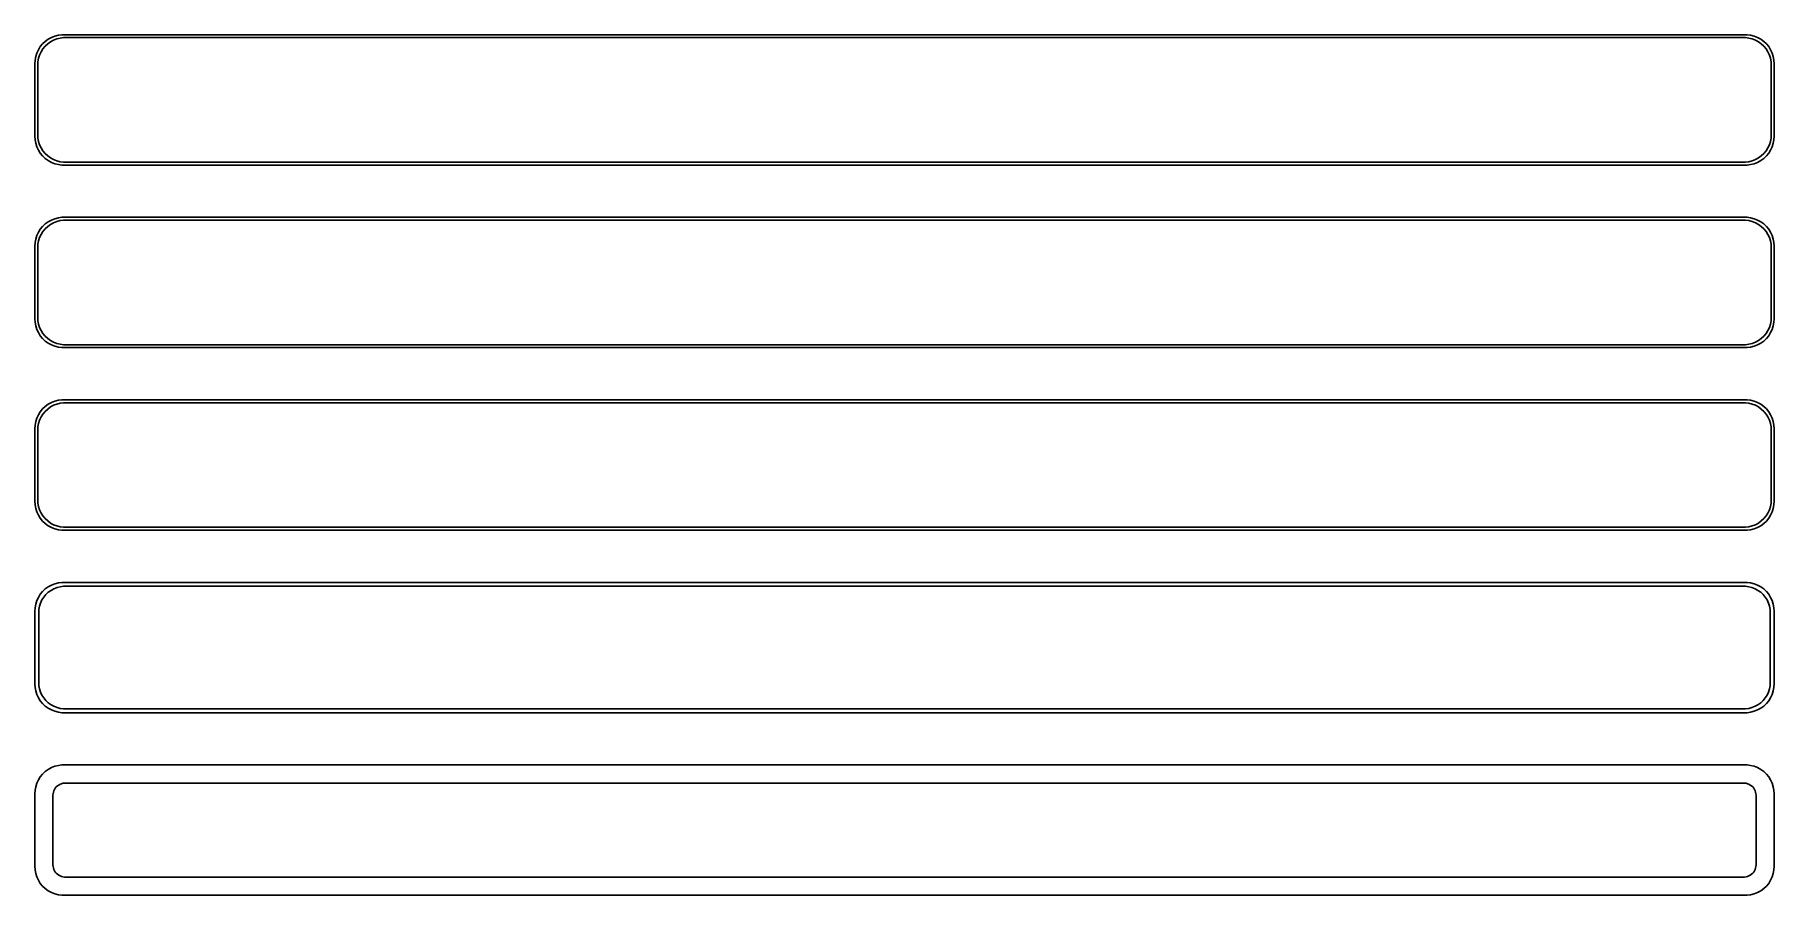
# Model space of a CAD drawing. Header units: metres. Extents: x -150 to 150, y 146 to 295.
import ezdxf

# ---------------------------------------------------------------- set-up
doc = ezdxf.new("R2010")
doc.units = ezdxf.units.M

msp = doc.modelspace()

# ---------------------------------------------------------------- linework, layer by layer
for p, q in [((-147.129, 294.274), (-147.679, 293.972)), ((-146.545, 294.505), (-147.129, 294.274)), ((-146.772, 293.798), (-146.218, 294.018)), ((-145.937, 294.661), (-146.545, 294.505)), ((-146.218, 294.018), (-145.64, 294.166)), ((-145.314, 294.74), (-145.937, 294.661)), ((-145.64, 294.166), (-145.048, 294.241)), ((145.314, 294.74), (-145.314, 294.74)), ((-145.048, 294.241), (145.048, 294.241)), ((145.048, 294.241), (145.64, 294.166)), ((145.937, 294.661), (145.314, 294.74)), ((145.64, 294.166), (146.218, 294.018)), ((146.545, 294.505), (145.937, 294.661)), ((146.218, 294.018), (146.772, 293.798)), ((147.129, 294.274), (146.545, 294.505)), ((147.679, 293.972), (147.129, 294.274)), ((-149.649, 291.591), (-149.843, 290.993)), ((-149.382, 292.159), (-149.649, 291.591)), ((-149.045, 292.689), (-149.382, 292.159)), ((-149.351, 290.681), (-149.166, 291.249)), ((-149.166, 291.249), (-148.912, 291.788)), ((-148.645, 293.173), (-149.045, 292.689)), ((-148.912, 291.788), (-148.593, 292.292)), ((-148.187, 293.603), (-148.645, 293.173)), ((-148.593, 292.292), (-148.213, 292.752)), ((-148.213, 292.752), (-147.778, 293.16)), ((-147.679, 293.972), (-148.187, 293.603)), ((-147.778, 293.16), (-147.295, 293.511)), ((-147.295, 293.511), (-146.772, 293.798)), ((146.772, 293.798), (147.295, 293.511)), ((147.295, 293.511), (147.778, 293.16)), ((148.187, 293.603), (147.679, 293.972)), ((147.778, 293.16), (148.213, 292.752)), ((148.645, 293.173), (148.187, 293.603)), ((148.213, 292.752), (148.593, 292.292)), ((148.593, 292.292), (148.912, 291.788)), ((149.045, 292.689), (148.645, 293.173)), ((148.912, 291.788), (149.166, 291.249)), ((149.382, 292.159), (149.045, 292.689)), ((149.166, 291.249), (149.351, 290.681)), ((149.649, 291.591), (149.382, 292.159)), ((149.843, 290.993), (149.649, 291.591)), ((-149.961, 290.377), (-150, 289.75)), ((-150, 289.75), (-150, 277.25)), ((-149.843, 290.993), (-149.961, 290.377)), ((-149.5, 289.5), (-149.463, 290.095)), ((-149.5, 277.5), (-149.5, 289.5)), ((-149.463, 290.095), (-149.351, 290.681)), ((149.351, 290.681), (149.463, 290.095)), ((149.463, 290.095), (149.5, 289.5)), ((149.5, 289.5), (149.5, 277.5)), ((149.961, 290.377), (149.843, 290.993)), ((150, 289.75), (149.961, 290.377)), ((150, 277.25), (150, 289.75)), ((-150, 277.25), (-149.961, 276.623)), ((-149.961, 276.623), (-149.843, 276.007)), ((-149.843, 276.007), (-149.649, 275.409)), ((-149.463, 276.905), (-149.5, 277.5)), ((-149.351, 276.319), (-149.463, 276.905)), ((-149.166, 275.751), (-149.351, 276.319)), ((149.351, 276.319), (149.166, 275.751)), ((149.463, 276.905), (149.351, 276.319)), ((149.5, 277.5), (149.463, 276.905)), ((149.649, 275.409), (149.843, 276.007)), ((149.843, 276.007), (149.961, 276.623)), ((149.961, 276.623), (150, 277.25)), ((-149.649, 275.409), (-149.382, 274.841)), ((-149.382, 274.841), (-149.045, 274.311)), ((-148.912, 275.212), (-149.166, 275.751)), ((-149.045, 274.311), (-148.645, 273.827)), ((-148.593, 274.708), (-148.912, 275.212)), ((-148.645, 273.827), (-148.187, 273.397)), ((-148.213, 274.248), (-148.593, 274.708)), ((-147.778, 273.84), (-148.213, 274.248)), ((-148.187, 273.397), (-147.679, 273.028)), ((-147.295, 273.489), (-147.778, 273.84)), ((-147.679, 273.028), (-147.129, 272.726)), ((-146.772, 273.202), (-147.295, 273.489)), ((-146.218, 272.982), (-146.772, 273.202)), ((146.772, 273.202), (146.218, 272.982)), ((147.295, 273.489), (146.772, 273.202)), ((147.129, 272.726), (147.679, 273.028)), ((147.778, 273.84), (147.295, 273.489)), ((147.679, 273.028), (148.187, 273.397)), ((148.213, 274.248), (147.778, 273.84)), ((148.187, 273.397), (148.645, 273.827)), ((148.593, 274.708), (148.213, 274.248)), ((148.912, 275.212), (148.593, 274.708)), ((148.645, 273.827), (149.045, 274.311)), ((149.166, 275.751), (148.912, 275.212)), ((149.045, 274.311), (149.382, 274.841)), ((149.382, 274.841), (149.649, 275.409)), ((-147.129, 272.726), (-146.545, 272.495)), ((-146.545, 272.495), (-145.937, 272.339)), ((-145.64, 272.834), (-146.218, 272.982)), ((-145.937, 272.339), (-145.314, 272.26)), ((-145.048, 272.759), (-145.64, 272.834)), ((-145.314, 272.26), (145.314, 272.26)), ((145.048, 272.759), (-145.048, 272.759)), ((145.64, 272.834), (145.048, 272.759)), ((145.314, 272.26), (145.937, 272.339)), ((146.218, 272.982), (145.64, 272.834)), ((145.937, 272.339), (146.545, 272.495)), ((146.545, 272.495), (147.129, 272.726)), ((-149.045, 261.189), (-149.382, 260.659)), ((-148.645, 261.673), (-149.045, 261.189)), ((-148.187, 262.103), (-148.645, 261.673)), ((-148.593, 260.792), (-148.213, 261.252)), ((-148.213, 261.252), (-147.778, 261.66)), ((-147.679, 262.472), (-148.187, 262.103)), ((-147.778, 261.66), (-147.295, 262.011)), ((-147.129, 262.774), (-147.679, 262.472)), ((-147.295, 262.011), (-146.772, 262.298)), ((-146.545, 263.005), (-147.129, 262.774)), ((-146.772, 262.298), (-146.218, 262.518)), ((-145.937, 263.161), (-146.545, 263.005)), ((-146.218, 262.518), (-145.64, 262.666)), ((-145.314, 263.24), (-145.937, 263.161)), ((-145.64, 262.666), (-145.048, 262.741)), ((145.314, 263.24), (-145.314, 263.24)), ((-145.048, 262.741), (145.048, 262.741)), ((145.048, 262.741), (145.64, 262.666)), ((145.937, 263.161), (145.314, 263.24)), ((145.64, 262.666), (146.218, 262.518)), ((146.545, 263.005), (145.937, 263.161)), ((146.218, 262.518), (146.772, 262.298)), ((147.129, 262.774), (146.545, 263.005)), ((146.772, 262.298), (147.295, 262.011)), ((147.679, 262.472), (147.129, 262.774)), ((147.295, 262.011), (147.778, 261.66)), ((148.187, 262.103), (147.679, 262.472)), ((147.778, 261.66), (148.213, 261.252)), ((148.645, 261.673), (148.187, 262.103)), ((148.213, 261.252), (148.593, 260.792)), ((149.045, 261.189), (148.645, 261.673)), ((149.382, 260.659), (149.045, 261.189)), ((-149.961, 258.877), (-150, 258.25)), ((-150, 258.25), (-150, 245.75)), ((-149.843, 259.493), (-149.961, 258.877)), ((-149.649, 260.091), (-149.843, 259.493)), ((-149.382, 260.659), (-149.649, 260.091)), ((-149.5, 258), (-149.463, 258.595)), ((-149.5, 246), (-149.5, 258)), ((-149.463, 258.595), (-149.351, 259.181)), ((-149.351, 259.181), (-149.166, 259.749)), ((-149.166, 259.749), (-148.912, 260.288)), ((-148.912, 260.288), (-148.593, 260.792)), ((148.593, 260.792), (148.912, 260.288)), ((148.912, 260.288), (149.166, 259.749)), ((149.166, 259.749), (149.351, 259.181)), ((149.351, 259.181), (149.463, 258.595)), ((149.649, 260.091), (149.382, 260.659)), ((149.463, 258.595), (149.5, 258)), ((149.5, 258), (149.5, 246)), ((149.843, 259.493), (149.649, 260.091)), ((149.961, 258.877), (149.843, 259.493)), ((150, 258.25), (149.961, 258.877)), ((150, 245.75), (150, 258.25)), ((-149.463, 245.405), (-149.5, 246)), ((149.5, 246), (149.463, 245.405)), ((-150, 245.75), (-149.961, 245.123)), ((-149.961, 245.123), (-149.843, 244.507)), ((-149.843, 244.507), (-149.649, 243.909)), ((-149.649, 243.909), (-149.382, 243.341)), ((-149.351, 244.819), (-149.463, 245.405)), ((-149.382, 243.341), (-149.045, 242.811)), ((-149.166, 244.251), (-149.351, 244.819)), ((-148.912, 243.712), (-149.166, 244.251)), ((-148.593, 243.208), (-148.912, 243.712)), ((-148.213, 242.748), (-148.593, 243.208)), ((148.593, 243.208), (148.213, 242.748)), ((148.912, 243.712), (148.593, 243.208)), ((149.166, 244.251), (148.912, 243.712)), ((149.045, 242.811), (149.382, 243.341)), ((149.351, 244.819), (149.166, 244.251)), ((149.463, 245.405), (149.351, 244.819)), ((149.382, 243.341), (149.649, 243.909)), ((149.649, 243.909), (149.843, 244.507)), ((149.843, 244.507), (149.961, 245.123)), ((149.961, 245.123), (150, 245.75)), ((-149.045, 242.811), (-148.645, 242.327)), ((-148.645, 242.327), (-148.187, 241.897)), ((-147.778, 242.34), (-148.213, 242.748)), ((-148.187, 241.897), (-147.679, 241.528)), ((-147.295, 241.989), (-147.778, 242.34)), ((-147.679, 241.528), (-147.129, 241.226)), ((-146.772, 241.702), (-147.295, 241.989)), ((-147.129, 241.226), (-146.545, 240.995)), ((-146.218, 241.482), (-146.772, 241.702)), ((-146.545, 240.995), (-145.937, 240.839)), ((-145.64, 241.334), (-146.218, 241.482)), ((-145.937, 240.839), (-145.314, 240.76)), ((-145.048, 241.259), (-145.64, 241.334)), ((-145.314, 240.76), (145.314, 240.76)), ((145.048, 241.259), (-145.048, 241.259)), ((145.64, 241.334), (145.048, 241.259)), ((145.314, 240.76), (145.937, 240.839)), ((146.218, 241.482), (145.64, 241.334)), ((145.937, 240.839), (146.545, 240.995)), ((146.772, 241.702), (146.218, 241.482)), ((146.545, 240.995), (147.129, 241.226)), ((147.295, 241.989), (146.772, 241.702)), ((147.129, 241.226), (147.679, 241.528)), ((147.778, 242.34), (147.295, 241.989)), ((147.679, 241.528), (148.187, 241.897)), ((148.213, 242.748), (147.778, 242.34)), ((148.187, 241.897), (148.645, 242.327)), ((148.645, 242.327), (149.045, 242.811)), ((-147.129, 231.274), (-147.679, 230.972)), ((-146.545, 231.505), (-147.129, 231.274)), ((-146.772, 230.798), (-146.218, 231.018)), ((-145.937, 231.661), (-146.545, 231.505)), ((-146.218, 231.018), (-145.64, 231.166)), ((-145.314, 231.74), (-145.937, 231.661)), ((-145.64, 231.166), (-145.048, 231.241)), ((145.314, 231.74), (-145.314, 231.74)), ((-145.048, 231.241), (145.048, 231.241)), ((145.048, 231.241), (145.64, 231.166)), ((145.937, 231.661), (145.314, 231.74)), ((145.64, 231.166), (146.218, 231.018)), ((146.545, 231.505), (145.937, 231.661)), ((146.218, 231.018), (146.772, 230.798)), ((147.129, 231.274), (146.545, 231.505)), ((147.679, 230.972), (147.129, 231.274)), ((-149.649, 228.591), (-149.843, 227.993)), ((-149.382, 229.159), (-149.649, 228.591)), ((-149.045, 229.689), (-149.382, 229.159)), ((-149.351, 227.681), (-149.166, 228.249)), ((-149.166, 228.249), (-148.912, 228.788)), ((-148.645, 230.173), (-149.045, 229.689)), ((-148.912, 228.788), (-148.593, 229.292)), ((-148.187, 230.603), (-148.645, 230.173)), ((-148.593, 229.292), (-148.213, 229.752)), ((-148.213, 229.752), (-147.778, 230.16)), ((-147.679, 230.972), (-148.187, 230.603)), ((-147.778, 230.16), (-147.295, 230.511)), ((-147.295, 230.511), (-146.772, 230.798)), ((146.772, 230.798), (147.295, 230.511)), ((147.295, 230.511), (147.778, 230.16)), ((148.187, 230.603), (147.679, 230.972)), ((147.778, 230.16), (148.213, 229.752)), ((148.645, 230.173), (148.187, 230.603)), ((148.213, 229.752), (148.593, 229.292)), ((148.593, 229.292), (148.912, 228.788)), ((149.045, 229.689), (148.645, 230.173)), ((148.912, 228.788), (149.166, 228.249)), ((149.382, 229.159), (149.045, 229.689)), ((149.166, 228.249), (149.351, 227.681)), ((149.649, 228.591), (149.382, 229.159)), ((149.843, 227.993), (149.649, 228.591)), ((-149.961, 227.377), (-150, 226.75)), ((-150, 226.75), (-150, 214.25)), ((-149.843, 227.993), (-149.961, 227.377)), ((-149.5, 226.5), (-149.463, 227.095)), ((-149.5, 214.5), (-149.5, 226.5)), ((-149.463, 227.095), (-149.351, 227.681)), ((149.351, 227.681), (149.463, 227.095)), ((149.463, 227.095), (149.5, 226.5)), ((149.5, 226.5), (149.5, 214.5)), ((149.961, 227.377), (149.843, 227.993)), ((150, 226.75), (149.961, 227.377)), ((150, 214.25), (150, 226.75)), ((-150, 214.25), (-149.961, 213.623)), ((-149.961, 213.623), (-149.843, 213.007)), ((-149.843, 213.007), (-149.649, 212.409)), ((-149.463, 213.905), (-149.5, 214.5)), ((-149.351, 213.319), (-149.463, 213.905)), ((-149.166, 212.751), (-149.351, 213.319)), ((149.351, 213.319), (149.166, 212.751)), ((149.463, 213.905), (149.351, 213.319)), ((149.5, 214.5), (149.463, 213.905)), ((149.649, 212.409), (149.843, 213.007)), ((149.843, 213.007), (149.961, 213.623)), ((149.961, 213.623), (150, 214.25)), ((-149.649, 212.409), (-149.382, 211.841)), ((-149.382, 211.841), (-149.045, 211.311)), ((-148.912, 212.212), (-149.166, 212.751)), ((-149.045, 211.311), (-148.645, 210.827)), ((-148.593, 211.708), (-148.912, 212.212)), ((-148.645, 210.827), (-148.187, 210.397)), ((-148.213, 211.248), (-148.593, 211.708)), ((-147.778, 210.84), (-148.213, 211.248)), ((-148.187, 210.397), (-147.679, 210.028)), ((-147.295, 210.489), (-147.778, 210.84)), ((-147.679, 210.028), (-147.129, 209.726)), ((-146.772, 210.202), (-147.295, 210.489)), ((-146.218, 209.982), (-146.772, 210.202)), ((146.772, 210.202), (146.218, 209.982)), ((147.295, 210.489), (146.772, 210.202)), ((147.129, 209.726), (147.679, 210.028)), ((147.778, 210.84), (147.295, 210.489)), ((147.679, 210.028), (148.187, 210.397)), ((148.213, 211.248), (147.778, 210.84)), ((148.187, 210.397), (148.645, 210.827)), ((148.593, 211.708), (148.213, 211.248)), ((148.912, 212.212), (148.593, 211.708)), ((148.645, 210.827), (149.045, 211.311)), ((149.166, 212.751), (148.912, 212.212)), ((149.045, 211.311), (149.382, 211.841)), ((149.382, 211.841), (149.649, 212.409)), ((-147.129, 209.726), (-146.545, 209.495)), ((-146.545, 209.495), (-145.937, 209.339)), ((-145.64, 209.834), (-146.218, 209.982)), ((-145.937, 209.339), (-145.314, 209.26)), ((-145.048, 209.759), (-145.64, 209.834)), ((-145.314, 209.26), (145.314, 209.26)), ((145.048, 209.759), (-145.048, 209.759)), ((145.64, 209.834), (145.048, 209.759)), ((145.314, 209.26), (145.937, 209.339)), ((146.218, 209.982), (145.64, 209.834)), ((145.937, 209.339), (146.545, 209.495)), ((146.545, 209.495), (147.129, 209.726)), ((-149.045, 198.189), (-149.382, 197.659)), ((-148.645, 198.673), (-149.045, 198.189)), ((-148.187, 199.103), (-148.645, 198.673)), ((-148.454, 197.691), (-148.088, 198.134)), ((-147.679, 199.472), (-148.187, 199.103)), ((-148.088, 198.134), (-147.668, 198.528)), ((-147.129, 199.774), (-147.679, 199.472)), ((-147.668, 198.528), (-147.203, 198.866)), ((-147.203, 198.866), (-146.699, 199.143)), ((-146.545, 200.005), (-147.129, 199.774)), ((-146.699, 199.143), (-146.165, 199.354)), ((-145.937, 200.161), (-146.545, 200.005)), ((-146.165, 199.354), (-145.608, 199.497)), ((-145.314, 200.24), (-145.937, 200.161)), ((-145.608, 199.497), (-145.037, 199.569)), ((145.314, 200.24), (-145.314, 200.24)), ((-145.037, 199.569), (145.037, 199.569)), ((145.037, 199.569), (145.608, 199.497)), ((145.937, 200.161), (145.314, 200.24)), ((145.608, 199.497), (146.165, 199.354)), ((146.545, 200.005), (145.937, 200.161)), ((146.165, 199.354), (146.699, 199.143)), ((147.129, 199.774), (146.545, 200.005)), ((146.699, 199.143), (147.203, 198.866)), ((147.679, 199.472), (147.129, 199.774)), ((147.203, 198.866), (147.668, 198.528)), ((147.668, 198.528), (148.088, 198.134)), ((148.187, 199.103), (147.679, 199.472)), ((148.088, 198.134), (148.454, 197.691)), ((148.645, 198.673), (148.187, 199.103)), ((149.045, 198.189), (148.645, 198.673)), ((149.382, 197.659), (149.045, 198.189)), ((-149.961, 195.877), (-150, 195.25)), ((-150, 195.25), (-150, 182.75)), ((-149.843, 196.493), (-149.961, 195.877)), ((-149.649, 197.091), (-149.843, 196.493)), ((-149.382, 197.659), (-149.649, 197.091)), ((-149.328, 195), (-149.292, 195.574)), ((-149.328, 183), (-149.328, 195)), ((-149.292, 195.574), (-149.185, 196.139)), ((-149.185, 196.139), (-149.007, 196.685)), ((-149.007, 196.685), (-148.762, 197.206)), ((-148.762, 197.206), (-148.454, 197.691)), ((148.454, 197.691), (148.762, 197.206)), ((148.762, 197.206), (149.007, 196.685)), ((149.007, 196.685), (149.185, 196.139)), ((149.185, 196.139), (149.292, 195.574)), ((149.292, 195.574), (149.328, 195)), ((149.328, 195), (149.328, 183)), ((149.649, 197.091), (149.382, 197.659)), ((149.843, 196.493), (149.649, 197.091)), ((149.961, 195.877), (149.843, 196.493)), ((150, 195.25), (149.961, 195.877)), ((150, 182.75), (150, 195.25)), ((-149.292, 182.426), (-149.328, 183)), ((149.328, 183), (149.292, 182.426)), ((-150, 182.75), (-149.961, 182.123)), ((-149.961, 182.123), (-149.843, 181.507)), ((-149.843, 181.507), (-149.649, 180.909)), ((-149.649, 180.909), (-149.382, 180.341)), ((-149.382, 180.341), (-149.045, 179.811)), ((-149.185, 181.861), (-149.292, 182.426)), ((-149.007, 181.315), (-149.185, 181.861)), ((-148.762, 180.794), (-149.007, 181.315)), ((-148.454, 180.309), (-148.762, 180.794)), ((-148.088, 179.866), (-148.454, 180.309)), ((148.454, 180.309), (148.088, 179.866)), ((148.762, 180.794), (148.454, 180.309)), ((149.007, 181.315), (148.762, 180.794)), ((149.185, 181.861), (149.007, 181.315)), ((149.045, 179.811), (149.382, 180.341)), ((149.292, 182.426), (149.185, 181.861)), ((149.382, 180.341), (149.649, 180.909)), ((149.649, 180.909), (149.843, 181.507)), ((149.843, 181.507), (149.961, 182.123)), ((149.961, 182.123), (150, 182.75)), ((-149.045, 179.811), (-148.645, 179.327)), ((-148.645, 179.327), (-148.187, 178.897)), ((-148.187, 178.897), (-147.679, 178.528)), ((-147.668, 179.472), (-148.088, 179.866)), ((-147.679, 178.528), (-147.129, 178.226)), ((-147.203, 179.134), (-147.668, 179.472)), ((-146.699, 178.857), (-147.203, 179.134)), ((-147.129, 178.226), (-146.545, 177.995)), ((-146.165, 178.646), (-146.699, 178.857)), ((-146.545, 177.995), (-145.937, 177.839)), ((-145.608, 178.503), (-146.165, 178.646)), ((-145.937, 177.839), (-145.314, 177.76)), ((-145.037, 178.431), (-145.608, 178.503)), ((-145.314, 177.76), (145.314, 177.76)), ((145.037, 178.431), (-145.037, 178.431)), ((145.608, 178.503), (145.037, 178.431)), ((145.314, 177.76), (145.937, 177.839)), ((146.165, 178.646), (145.608, 178.503)), ((145.937, 177.839), (146.545, 177.995)), ((146.699, 178.857), (146.165, 178.646)), ((146.545, 177.995), (147.129, 178.226)), ((147.203, 179.134), (146.699, 178.857)), ((147.129, 178.226), (147.679, 178.528)), ((147.668, 179.472), (147.203, 179.134)), ((148.088, 179.866), (147.668, 179.472)), ((147.679, 178.528), (148.187, 178.897)), ((148.187, 178.897), (148.645, 179.327)), ((148.645, 179.327), (149.045, 179.811)), ((-147.129, 168.274), (-147.679, 167.972)), ((-146.545, 168.505), (-147.129, 168.274)), ((-145.937, 168.661), (-146.545, 168.505)), ((-145.314, 168.74), (-145.937, 168.661)), ((145.314, 168.74), (-145.314, 168.74)), ((145.937, 168.661), (145.314, 168.74)), ((146.545, 168.505), (145.937, 168.661)), ((147.129, 168.274), (146.545, 168.505)), ((147.679, 167.972), (147.129, 168.274)), ((-149.649, 165.591), (-149.843, 164.993)), ((-149.382, 166.159), (-149.649, 165.591)), ((-149.045, 166.689), (-149.382, 166.159)), ((-148.645, 167.173), (-149.045, 166.689)), ((-148.187, 167.603), (-148.645, 167.173)), ((-147.679, 167.972), (-148.187, 167.603)), ((-146.288, 164.944), (-146.095, 165.125)), ((-146.095, 165.125), (-145.88, 165.281)), ((-145.88, 165.281), (-145.648, 165.409)), ((-145.648, 165.409), (-145.402, 165.506)), ((-145.402, 165.506), (-145.145, 165.572)), ((-145.145, 165.572), (-144.882, 165.605)), ((-144.882, 165.605), (144.882, 165.605)), ((144.882, 165.605), (145.145, 165.572)), ((145.145, 165.572), (145.402, 165.506)), ((145.402, 165.506), (145.648, 165.409)), ((145.648, 165.409), (145.88, 165.281)), ((145.88, 165.281), (146.095, 165.125)), ((146.095, 165.125), (146.288, 164.944)), ((148.187, 167.603), (147.679, 167.972)), ((148.645, 167.173), (148.187, 167.603)), ((149.045, 166.689), (148.645, 167.173)), ((149.382, 166.159), (149.045, 166.689)), ((149.649, 165.591), (149.382, 166.159)), ((149.843, 164.993), (149.649, 165.591)), ((-149.961, 164.377), (-150, 163.75)), ((-150, 163.75), (-150, 151.25)), ((-149.843, 164.993), (-149.961, 164.377)), ((-146.86, 163.5), (-146.843, 163.764)), ((-146.86, 151.5), (-146.86, 163.5)), ((-146.843, 163.764), (-146.793, 164.025)), ((-146.793, 164.025), (-146.711, 164.277)), ((-146.711, 164.277), (-146.599, 164.516)), ((-146.599, 164.516), (-146.457, 164.74)), ((-146.457, 164.74), (-146.288, 164.944)), ((146.288, 164.944), (146.457, 164.74)), ((146.457, 164.74), (146.599, 164.516)), ((146.599, 164.516), (146.711, 164.277)), ((146.711, 164.277), (146.793, 164.025)), ((146.793, 164.025), (146.843, 163.764)), ((146.843, 163.764), (146.86, 163.5)), ((146.86, 163.5), (146.86, 151.5)), ((149.961, 164.377), (149.843, 164.993)), ((150, 163.75), (149.961, 164.377)), ((150, 151.25), (150, 163.75)), ((-150, 151.25), (-149.961, 150.623)), ((-149.961, 150.623), (-149.843, 150.007)), ((-149.843, 150.007), (-149.649, 149.409)), ((-146.843, 151.236), (-146.86, 151.5)), ((-146.793, 150.975), (-146.843, 151.236)), ((-146.711, 150.723), (-146.793, 150.975)), ((-146.599, 150.484), (-146.711, 150.723)), ((-146.457, 150.26), (-146.599, 150.484)), ((-146.288, 150.056), (-146.457, 150.26)), ((-146.095, 149.875), (-146.288, 150.056)), ((146.288, 150.056), (146.095, 149.875)), ((146.457, 150.26), (146.288, 150.056)), ((146.599, 150.484), (146.457, 150.26)), ((146.711, 150.723), (146.599, 150.484)), ((146.793, 150.975), (146.711, 150.723)), ((146.843, 151.236), (146.793, 150.975)), ((146.86, 151.5), (146.843, 151.236)), ((149.649, 149.409), (149.843, 150.007)), ((149.843, 150.007), (149.961, 150.623)), ((149.961, 150.623), (150, 151.25)), ((-149.649, 149.409), (-149.382, 148.841)), ((-149.382, 148.841), (-149.045, 148.311)), ((-149.045, 148.311), (-148.645, 147.827)), ((-148.645, 147.827), (-148.187, 147.397)), ((-148.187, 147.397), (-147.679, 147.028)), ((-147.679, 147.028), (-147.129, 146.726)), ((-145.88, 149.719), (-146.095, 149.875)), ((-145.648, 149.591), (-145.88, 149.719)), ((-145.402, 149.494), (-145.648, 149.591)), ((-145.145, 149.428), (-145.402, 149.494)), ((-144.882, 149.395), (-145.145, 149.428)), ((144.882, 149.395), (-144.882, 149.395)), ((145.145, 149.428), (144.882, 149.395)), ((145.402, 149.494), (145.145, 149.428)), ((145.648, 149.591), (145.402, 149.494)), ((145.88, 149.719), (145.648, 149.591)), ((146.095, 149.875), (145.88, 149.719)), ((147.129, 146.726), (147.679, 147.028)), ((147.679, 147.028), (148.187, 147.397)), ((148.187, 147.397), (148.645, 147.827)), ((148.645, 147.827), (149.045, 148.311)), ((149.045, 148.311), (149.382, 148.841)), ((149.382, 148.841), (149.649, 149.409)), ((-147.129, 146.726), (-146.545, 146.495)), ((-146.545, 146.495), (-145.937, 146.339)), ((-145.937, 146.339), (-145.314, 146.26)), ((-145.314, 146.26), (145.314, 146.26)), ((145.314, 146.26), (145.937, 146.339)), ((145.937, 146.339), (146.545, 146.495)), ((146.545, 146.495), (147.129, 146.726))]:
    msp.add_line(p, q)

doc.saveas('drawing.dxf')
